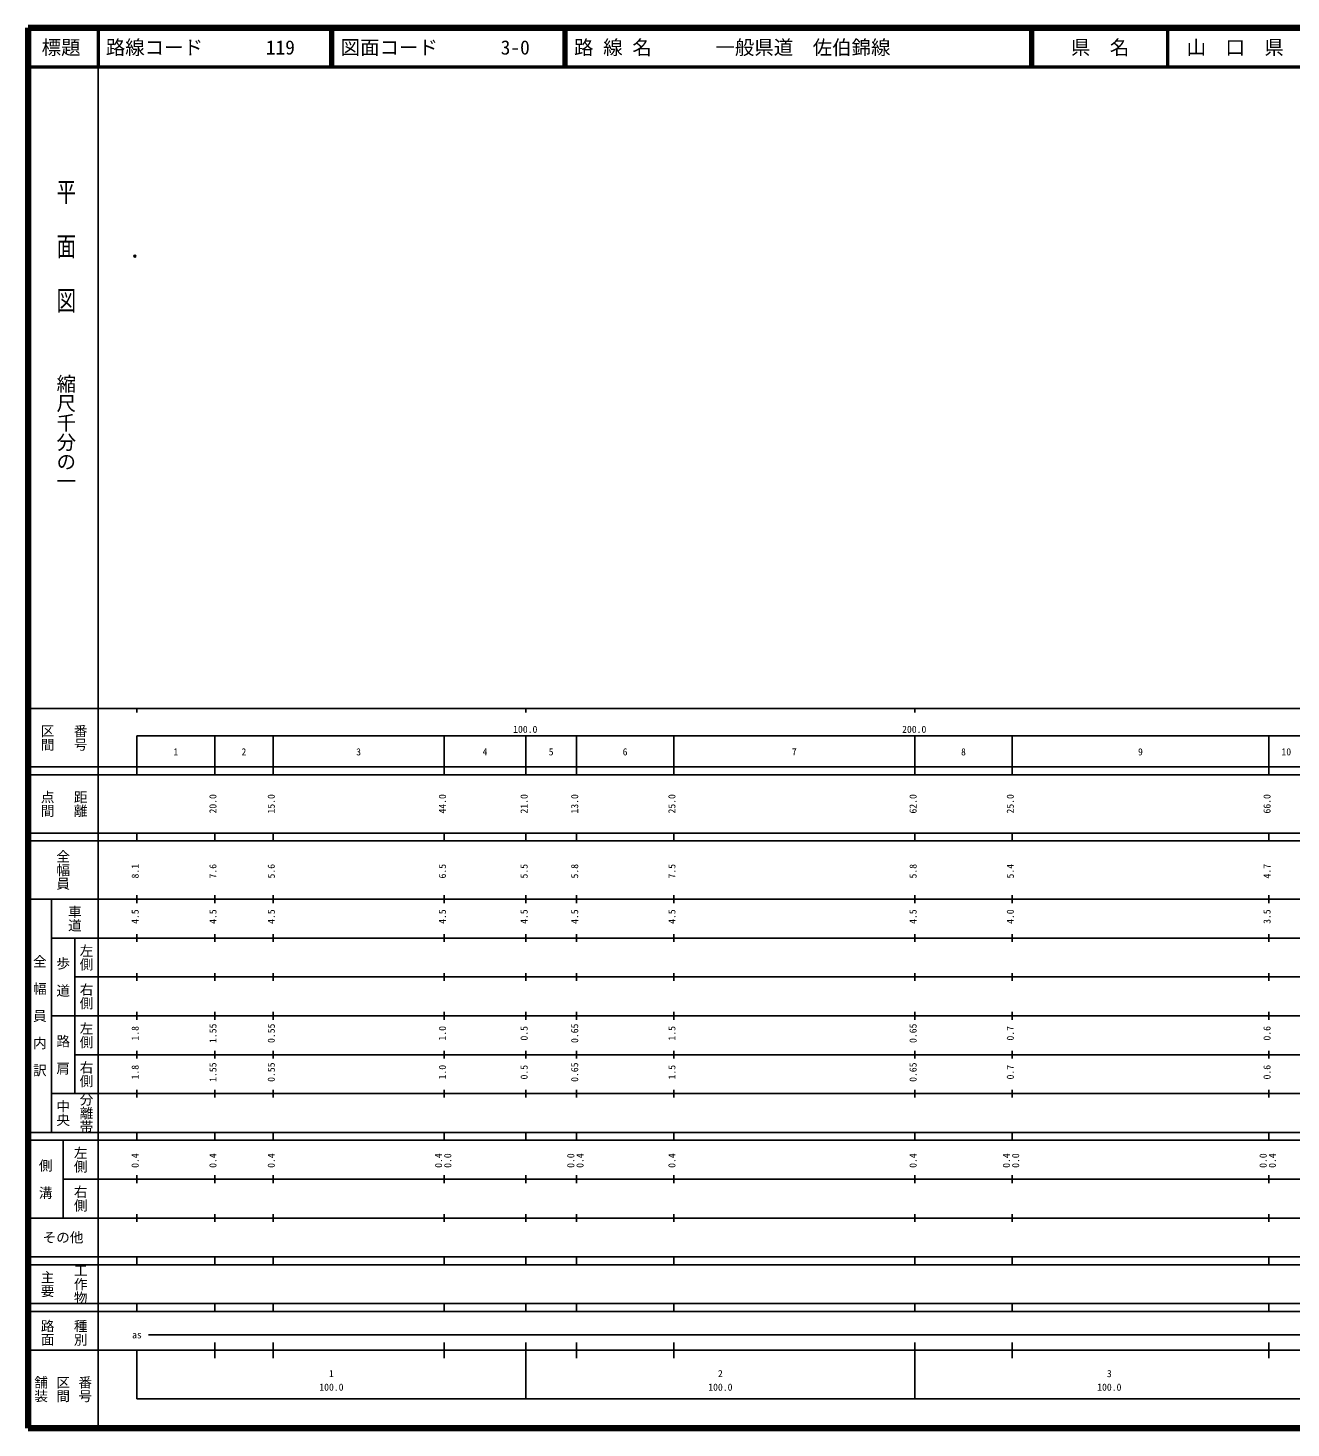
# Model space of a CAD drawing. Units: millimetres on the paper. Extents: x 40 to 680, y 20 to 380.
# Drawn here: x 40 to 364.7, y 20 to 380 of the extents above; entities that cross this region are included whole.
import ezdxf
from ezdxf.enums import TextEntityAlignment as Align

# ---------------------------------------------------------------- set-up
doc = ezdxf.new("R2010")
doc.units = ezdxf.units.MM
doc.header["$PDMODE"] = 32
doc.header["$PDSIZE"] = 0.5
doc.layers.add('M-OTRS', color=6, linetype='Continuous')
doc.layers.add('M-TTL-TXT', color=7, linetype='Continuous')
for name, color, linetype, lineweight in [('M-TTL', 2, 'Continuous', 140), ('M-TTL-BAND', 7, 'Continuous', 25), ('M-TTL-LINE', 7, 'Continuous', 50)]:
    doc.layers.add(name, color=color, linetype=linetype, lineweight=lineweight)
doc.styles.add('@ＭＳ ゴシック', font='')
doc.styles.add('ＭＳ ゴシック', font='')
doc.styles.get('@ＭＳ ゴシック').set_extended_font_data('@MS Gothic')
doc.styles.get('ＭＳ ゴシック').set_extended_font_data('MS Gothic')

msp = doc.modelspace()

# ---------------------------------------------------------------- linework, layer by layer
at = {"layer": 'M-OTRS'}
msp.add_point((67.489, 321.363), dxfattribs=at)
at = {"layer": 'M-TTL'}
for p, q in [((40, 380), (40, 20)), ((680, 380), (40, 380)), ((40, 20), (680, 20))]:
    msp.add_line(p, q, dxfattribs=at)
at = {"layer": 'M-TTL-BAND'}
for p, q in [((58, 370), (58, 20)), ((40, 205), (579, 205)), ((68, 205), (68, 204)), ((168, 205), (168, 204)), ((268, 205), (268, 204)), ((68, 198), (579, 198)), ((68, 198), (68, 188)), ((88, 188), (88, 198)), ((103, 188), (103, 198)), ((147, 188), (147, 198)), ((168, 188), (168, 198)), ((181, 188), (181, 198)), ((206, 188), (206, 198)), ((268, 188), (268, 198)), ((293, 188), (293, 198)), ((359, 188), (359, 198)), ((40, 190), (579, 190)), ((40, 188), (579, 188)), ((40, 173), (579, 173)), ((68, 171), (68, 173)), ((88, 171), (88, 173)), ((103, 171), (103, 173)), ((147, 171), (147, 173)), ((168, 171), (168, 173)), ((181, 171), (181, 173)), ((206, 171), (206, 173)), ((268, 171), (268, 173)), ((293, 171), (293, 173)), ((359, 171), (359, 173)), ((40, 171), (579, 171)), ((40, 156), (579, 156)), ((46, 96), (46, 156)), ((68, 155), (68, 157)), ((88, 155), (88, 157)), ((103, 155), (103, 157)), ((147, 155), (147, 157)), ((168, 155), (168, 157)), ((181, 155), (181, 157)), ((206, 155), (206, 157)), ((268, 155), (268, 157)), ((293, 155), (293, 157)), ((359, 155), (359, 157)), ((46, 146), (579, 146)), ((52, 146), (52, 106)), ((68, 145), (68, 147)), ((88, 145), (88, 147)), ((103, 145), (103, 147)), ((147, 145), (147, 147)), ((168, 145), (168, 147)), ((181, 145), (181, 147)), ((206, 145), (206, 147)), ((268, 145), (268, 147)), ((293, 145), (293, 147)), ((359, 145), (359, 147)), ((68, 135), (68, 137)), ((88, 135), (88, 137)), ((103, 135), (103, 137)), ((147, 135), (147, 137)), ((168, 135), (168, 137)), ((181, 135), (181, 137)), ((206, 135), (206, 137)), ((268, 135), (268, 137)), ((293, 135), (293, 137)), ((359, 135), (359, 137)), ((52, 136), (579, 136)), ((46, 126), (579, 126)), ((68, 125), (68, 127)), ((88, 125), (88, 127)), ((103, 125), (103, 127)), ((147, 125), (147, 127)), ((168, 125), (168, 127)), ((181, 125), (181, 127)), ((206, 125), (206, 127)), ((268, 125), (268, 127)), ((293, 125), (293, 127)), ((359, 125), (359, 127)), ((52, 116), (579, 116)), ((68, 115), (68, 117)), ((88, 115), (88, 117)), ((103, 115), (103, 117)), ((147, 115), (147, 117)), ((168, 115), (168, 117)), ((181, 115), (181, 117)), ((206, 115), (206, 117)), ((268, 115), (268, 117)), ((293, 115), (293, 117)), ((359, 115), (359, 117)), ((46, 106), (579, 106)), ((68, 105), (68, 107)), ((88, 105), (88, 107)), ((103, 105), (103, 107)), ((147, 105), (147, 107)), ((168, 105), (168, 107)), ((181, 105), (181, 107)), ((206, 105), (206, 107)), ((268, 105), (268, 107)), ((293, 105), (293, 107)), ((359, 105), (359, 107)), ((40, 96), (579, 96)), ((40, 94), (579, 94)), ((49, 94), (49, 74)), ((68, 94), (68, 96)), ((88, 94), (88, 96)), ((103, 94), (103, 96)), ((147, 94), (147, 96)), ((168, 94), (168, 96)), ((181, 94), (181, 96)), ((206, 94), (206, 96)), ((268, 94), (268, 96)), ((293, 94), (293, 96)), ((359, 94), (359, 96)), ((49, 84), (579, 84)), ((68, 83), (68, 85)), ((88, 83), (88, 85)), ((103, 83), (103, 85)), ((147, 83), (147, 85)), ((168, 83), (168, 85)), ((181, 83), (181, 85)), ((206, 83), (206, 85)), ((268, 83), (268, 85)), ((293, 83), (293, 85)), ((359, 83), (359, 85)), ((40, 74), (579, 74)), ((68, 73), (68, 75)), ((88, 73), (88, 75)), ((103, 73), (103, 75)), ((147, 73), (147, 75)), ((168, 73), (168, 75)), ((181, 73), (181, 75)), ((206, 73), (206, 75)), ((268, 73), (268, 75)), ((293, 73), (293, 75)), ((359, 73), (359, 75)), ((40, 64), (579, 64)), ((40, 62), (579, 62)), ((68, 62), (68, 64)), ((88, 62), (88, 64)), ((103, 62), (103, 64)), ((147, 62), (147, 64)), ((168, 62), (168, 64)), ((181, 62), (181, 64)), ((206, 62), (206, 64)), ((268, 62), (268, 64)), ((293, 62), (293, 64)), ((359, 62), (359, 64)), ((40, 52), (579, 52)), ((68, 50), (68, 52)), ((88, 50), (88, 52)), ((103, 50), (103, 52)), ((147, 50), (147, 52)), ((168, 50), (168, 52)), ((181, 50), (181, 52)), ((206, 50), (206, 52)), ((268, 50), (268, 52)), ((293, 50), (293, 52)), ((359, 50), (359, 52)), ((40, 50), (579, 50)), ((71, 44), (555, 44)), ((40, 40), (579, 40)), ((68, 40), (68, 27.5)), ((88, 38), (88, 42)), ((103, 38), (103, 42)), ((147, 38), (147, 42)), ((168, 27.5), (168, 42)), ((181, 38), (181, 42)), ((206, 38), (206, 42)), ((268, 27.5), (268, 42)), ((293, 38), (293, 42)), ((359, 38), (359, 42)), ((68, 27.5), (579, 27.5))]:
    msp.add_line(p, q, dxfattribs=at)
at = {"layer": 'M-TTL-LINE'}
for p, q in [((58, 380), (58, 370)), ((117.75, 380), (117.75, 370)), ((118.25, 380), (118.25, 370)), ((177.75, 380), (177.75, 370)), ((178.25, 380), (178.25, 370)), ((297.75, 380), (297.75, 370)), ((298.25, 380), (298.25, 370)), ((333, 380), (333, 370)), ((40, 370), (680, 370))]:
    msp.add_line(p, q, dxfattribs=at)

# ---------------------------------------------------------------- texts
at = {"layer": 'M-TTL-BAND', "style": '@ＭＳ ゴシック', "width": 1.4}
msp.add_text('平  面  図', height=3.666, rotation=270, dxfattribs=at).set_placement((49.777, 306.475), align=Align.MIDDLE_RIGHT)
at = {"layer": 'M-TTL-BAND', "style": '@ＭＳ ゴシック'}
msp.add_text('縮尺千分の一', height=3.666, rotation=270, dxfattribs=at).set_placement((49.777, 261.03), align=Align.MIDDLE_RIGHT)
for s, p in [('区間', (45, 197.5)), ('番号', (53.5, 197.5)), ('点間', (45, 180.5)), ('距離', (53.5, 180.5)), ('全幅員', (49, 163.5)), ('車道', (52, 151)), ('左側', (55, 141)), ('全\u3000幅\u3000員\u3000内\u3000訳', (43, 126)), ('歩\u3000道', (49, 136)), ('右側', (55, 131)), ('左側', (55, 121)), ('路\u3000肩', (49, 116)), ('右側', (55, 111)), ('分離帯', (55, 101)), ('中央', (49, 101)), ('左側', (53.5, 89)), ('側\u3000溝', (44.5, 84)), ('右側', (53.5, 79)), ('工作物', (53.5, 57)), ('主要', (45, 57)), ('路面', (45, 44.5)), ('種別', (53.5, 44.5)), ('舗装', (43.333, 30)), ('区間', (49, 30)), ('番号', (54.667, 30))]:
    msp.add_text(s, height=2.566, rotation=270, dxfattribs=at).set_placement(p, align=Align.MIDDLE_CENTER)
at = {"layer": 'M-TTL-BAND', "style": 'ＭＳ ゴシック'}
for s, p in [('100.0', (167.844, 198.195)), ('200.0', (267.844, 198.195)), ('1', (78, 192.405)), ('2', (95.5, 192.405)), ('3', (125, 192.405)), ('4', (157.5, 192.405)), ('5', (174.5, 192.405)), ('6', (193.5, 192.405)), ('7', (237, 192.405)), ('8', (280.5, 192.405)), ('9', (326, 192.405)), ('10', (363.5, 192.405)), ('as', (68, 42.5)), ('1', (118, 32.523)), ('2', (218, 32.523)), ('3', (318, 32.523)), ('100.0', (118, 29.033)), ('100.0', (218, 29.033)), ('100.0', (318, 29.033))]:
    msp.add_text(s, height=1.833, dxfattribs=at).set_placement(p, align=Align.BOTTOM_CENTER)
for s, p in [('20.0', (89, 180.5)), ('15.0', (104, 180.5)), ('44.0', (148, 180.5)), ('21.0', (169, 180.5)), ('13.0', (182, 180.5)), ('25.0', (207, 180.5)), ('62.0', (269, 180.5)), ('25.0', (294, 180.5)), ('66.0', (360, 180.5)), ('8.1', (69, 163.174)), ('7.6', (89, 163.174)), ('5.6', (104, 163.174)), ('6.5', (148, 163.174)), ('5.5', (169, 163.174)), ('5.8', (182, 163.174)), ('7.5', (207, 163.174)), ('5.8', (269, 163.174)), ('5.4', (294, 163.174)), ('4.7', (360, 163.174)), ('4.5', (69, 151.5)), ('4.5', (89, 151.5)), ('4.5', (104, 151.5)), ('4.5', (148, 151.5)), ('4.5', (169, 151.5)), ('4.5', (182, 151.5)), ('4.5', (207, 151.5)), ('4.5', (269, 151.5)), ('4.0', (294, 151.5)), ('3.5', (360, 151.5)), ('1.8', (69, 121.5)), ('1.55', (89, 121.5)), ('0.55', (104, 121.5)), ('1.0', (148, 121.5)), ('0.5', (169, 121.5)), ('0.65', (182, 121.5)), ('1.5', (207, 121.5)), ('0.65', (269, 121.5)), ('0.7', (294, 121.5)), ('0.6', (360, 121.5)), ('1.8', (69, 111.5)), ('1.55', (89, 111.5)), ('0.55', (104, 111.5)), ('1.0', (148, 111.5)), ('0.5', (169, 111.5)), ('0.65', (182, 111.5)), ('1.5', (207, 111.5)), ('0.65', (269, 111.5)), ('0.7', (294, 111.5)), ('0.6', (360, 111.5)), ('0.4', (69, 88.764)), ('0.4', (89, 88.764)), ('0.4', (104, 88.764)), ('0.4', (147, 88.764)), ('0.0', (149.37, 88.764)), ('0.0', (181, 88.764)), ('0.4', (183.37, 88.764)), ('0.4', (207, 88.764)), ('0.4', (269, 88.764)), ('0.4', (293, 88.764)), ('0.0', (295.37, 88.764)), ('0.0', (359, 88.764)), ('0.4', (361.37, 88.764))]:
    msp.add_text(s, height=1.833, rotation=90, dxfattribs=at).set_placement(p, align=Align.BOTTOM_CENTER)
msp.add_text('その他', height=2.566, dxfattribs=at).set_placement((49, 69), align=Align.MIDDLE_CENTER)
at = {"layer": 'M-TTL-TXT', "style": 'ＭＳ ゴシック'}
for s, p in [('標題', (48.5, 375)), ('県\u3000名', (315.625, 375)), ('山\u3000口\u3000県', (350.375, 375))]:
    msp.add_text(s, height=3.666, dxfattribs=at).set_placement(p, align=Align.MIDDLE_CENTER)
for s, p in [('路線コード', (60, 375)), ('119', (101.142, 375)), ('図面コード', (120.38, 375)), ('3-0', (161.521, 375)), ('路 線 名', (180.38, 375)), ('一般県道\u3000佐伯錦線', (216.734, 375))]:
    msp.add_text(s, height=3.666, dxfattribs=at).set_placement(p, align=Align.MIDDLE_LEFT)

doc.saveas('drawing.dxf')
